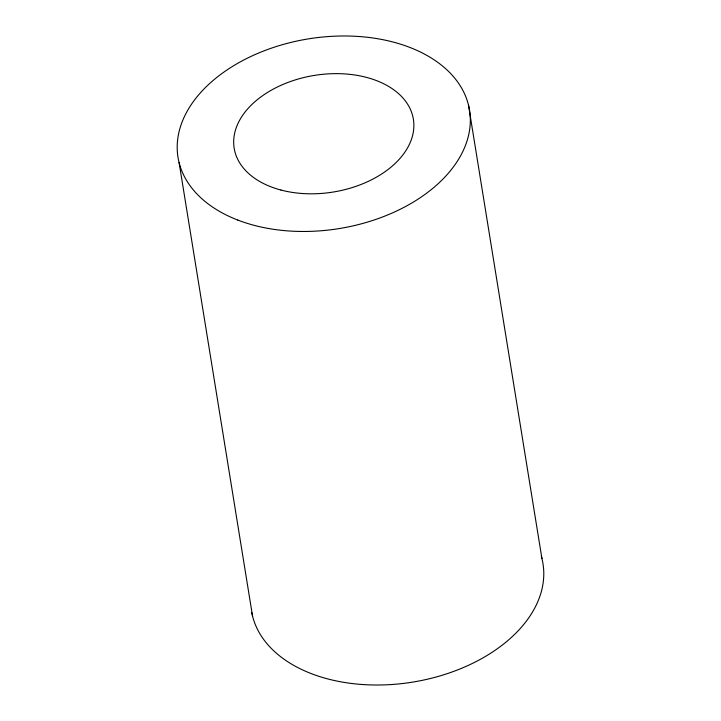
<?xml version="1.0" encoding="UTF-8"?>
<svg xmlns="http://www.w3.org/2000/svg" width="721" height="721" viewBox="0 0 721 721"><rect width="100%" height="100%" fill="white"/><g stroke="black" fill="none" stroke-linecap="round" stroke-linejoin="round"><path stroke-width="1.08" d="M468.479 105.032L541.931 558.568M179.069 162.432L252.521 615.968M541.372 556.468A147.652 96.082 -9.2 0 1 419.631 680.867A147.652 96.082 -9.2 0 1 251.818 612.787M280.947 190.038A90.765 59.068 -9.2 0 0 413.836 123.733A90.765 59.068 -9.2 0 0 276.54 87.412A90.765 59.068 -9.2 0 0 280.947 190.038M237.867 220.094A147.652 96.082 -9.2 0 0 469.56 130.186A147.652 96.082 -9.2 0 0 263.886 50.903A147.652 96.082 -9.2 0 0 237.867 220.094"/></g></svg>
